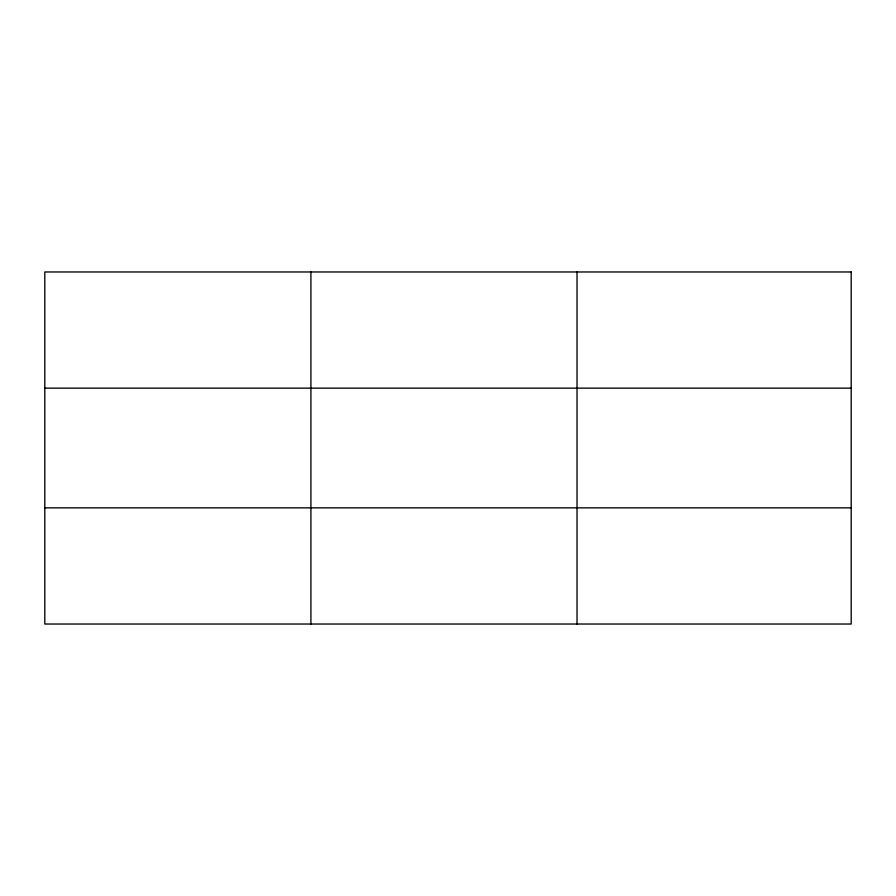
<?xml version="1.0" encoding="UTF-8"?>
<svg xmlns="http://www.w3.org/2000/svg" width="896" height="896" viewBox="0 0 896 896"><rect width="100%" height="100%" fill="white"/><g stroke="black" fill="none" stroke-linecap="round" stroke-linejoin="round"><path stroke-width="1.34" d="M310.912 271.97L310.912 624.03M577.024 271.97L577.024 624.03M44.8 388.147L851.2 388.147M44.8 507.853L851.2 507.853M851.2 271.97L851.2 624.03L44.8 624.03L44.8 271.97L851.2 271.97"/></g></svg>
